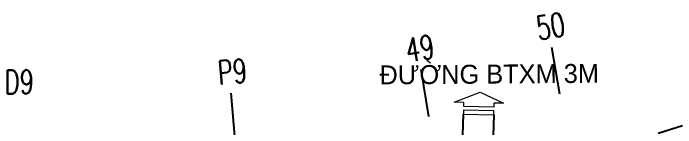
# Model space of a CAD drawing. Header units: centimetres. Extents: x 556321 to 560034, y 1839250 to 1840516.
# Drawn here: x 557003 to 557072.9, y 1839336.9 to 1839349 of the extents above; entities that cross this region are included whole.
import ezdxf

# ---------------------------------------------------------------- set-up
doc = ezdxf.new("R2010")
doc.units = ezdxf.units.CM
doc.header["$MEASUREMENT"] = 0
for name, color, linetype in [('H1_DongMuc', 3, 'Continuous'), ('sh(bs)', 31, 'Continuous'), ('SH1', 4, 'Continuous'), ('thoat nuoc', 50, 'Continuous'), ('ThongSoTuyen_TuyenPDP', 7, 'Continuous')]:
    doc.layers.add(name, color=color, linetype=linetype)
doc.layers.add('Mep duong', color=241, linetype='Continuous', lineweight=50)
doc.styles.add('Khung ten', font='VHAVANB_3.TTF')
doc.styles.get("Standard").update_dxf_attribs({"font": 'Vnsimple.shx', "width": 0.7, "height": 2})

# ---------------------------------------------------------------- blocks, each defined once
blk = doc.blocks.new('A$C2A113424')
at = {"layer": 'Mep duong', "linetype": 'Continuous', "lineweight": 20, "extrusion": (-0.004496282055146948, 0.001719061481453282, 0.999988414070535)}
blk.add_lwpolyline([(4.322536986824867, 6.79247280023508), (4.830761154897329, 6.598165935739423), (3.402301987192789, 2.861923919200379), (2.89407781927676, 3.056230783792444), (2.44399803933625, 1.879013385726145), (2.335873058389854, 5.535508036274276), (4.772616766727176, 7.969690198559676), (4.322536986810312, 6.79247280047155)], dxfattribs=at)
blk.add_lwpolyline([(5.273641723522699, 6.428841570338148), (3.845182555903653, 2.692599553731802), (4.372020599101048, 2.491176137052379), (5.800479766678257, 6.227418153647811)], close=True, dxfattribs=at)

msp = doc.modelspace()

# ---------------------------------------------------------------- linework, layer by layer
at = {"layer": 'H1_DongMuc', "color": 5, "lineweight": -2, "elevation": 420}
msp.add_lwpolyline([(557071.0253759685, 1839336.325103203), (557073.6137715701, 1839337.128342121)], dxfattribs=at)
at = {"layer": 'SH1'}
for points, elevation in [([(557049.7436121872, 1839311.738816828), (557049.7894745001, 1839316.484412408), (557050.5046278024, 1839338.31921001)], 419.149), ([(557053.684647225, 1839338.244493821), (557052.879767891, 1839312.828960122), (557053.3364240311, 1839311.956599627), (557054.3897879987, 1839311.207570428)], 419.138)]:
    msp.add_lwpolyline(points, dxfattribs=dict(at, elevation=elevation))
at = {"layer": 'ThongSoTuyen_TuyenPDP', "color": 1, "lineweight": -2}
for p, q in [((557060.6710828067, 1839340.429369699), (557059.832635392, 1839345.358569019)), ((557046.8367679771, 1839338.091916223), (557046.0493957024, 1839343.029531528)), ((557026.4299226119, 1839335.577144731), (557025.995000497, 1839340.55819309))]:
    msp.add_line(p, q, dxfattribs=at)

# ---------------------------------------------------------------- block references
at = {"layer": 'thoat nuoc', "extrusion": (0.004792966377515849, 0.05701233705619855, 0.9983619688753645), "xscale": 0.7952290171489509, "yscale": 0.7952290171489509, "zscale": 0.7952290171489509, "rotation": 114.3885437874262}
msp.add_blockref('A$C2A113424', (-401001.4811386188, -1876438.379367839, 107953.35074835), dxfattribs=at)

# ---------------------------------------------------------------- texts
at = {"layer": 'sh(bs)', "color": 7, "lineweight": -2, "insert": (557039.5370811201, 1839343.454232974, -426.382554719043), "char_height": 1.999999999999999, "width": 26.72984380283251, "attachment_point": 1, "rotation": 0.43303799068502036, "style": 'Khung ten'}
msp.add_mtext('\\pi2.0926;®\xadêng btxm 3m', dxfattribs=at)
at = {"layer": 'ThongSoTuyen_TuyenPDP', "color": 1, "lineweight": -2, "width": 0.7}
for s, rotation, p in [('50', 9.653507795302508, (557058.4123656655, 1839346.131347369)), ('49', 9.060334833637773, (557044.6143581598, 1839343.813329169)), ('P9', 4.990146680146791, (557024.6992970357, 1839341.448863003)), ('TD9', 0.3267855690719335, (557000.9159721016, 1839340.473341097))]:
    msp.add_text(s, height=2.5, rotation=rotation, dxfattribs=at).set_placement(p)

doc.saveas('drawing.dxf')
